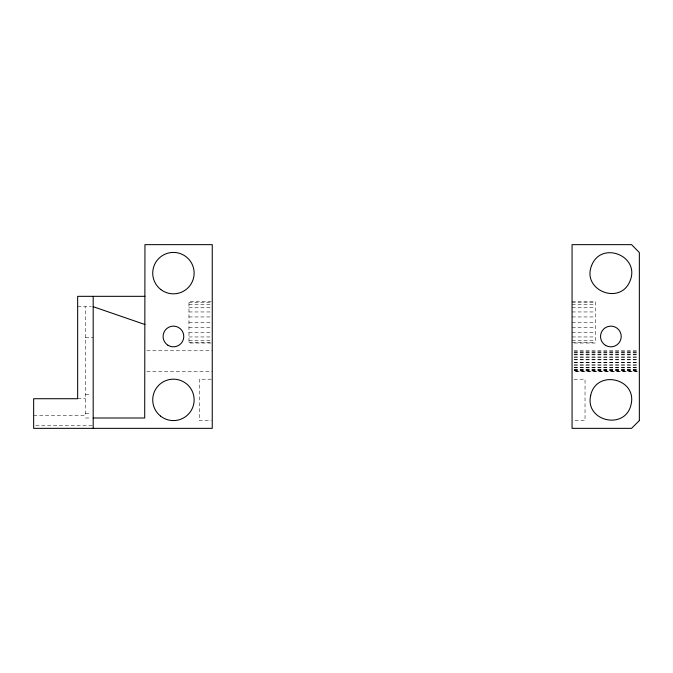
<?xml version="1.0" encoding="UTF-8"?>
<svg xmlns="http://www.w3.org/2000/svg" width="673" height="673" viewBox="0 0 673 673"><rect width="100%" height="100%" fill="white"/><g stroke="black" fill="none" stroke-linecap="round" stroke-linejoin="round"><path stroke-width="0.5" stroke-dasharray="3.37 2.52" d="M211.246 301.597L188.962 301.597L188.962 343.02L211.246 343.02M572.067 301.597L595.344 301.597L595.344 343.02L572.067 343.02M188.962 302.303L211.246 302.303M572.067 302.303L595.344 302.303M188.962 304.373L211.246 304.373M572.067 304.373L595.344 304.373M77.656 306.686L91.242 306.686M188.962 307.662L211.246 307.662M572.067 307.662L595.344 307.662M188.962 311.952L211.246 311.952M572.067 311.952L595.344 311.952M188.962 316.949L211.246 316.949M572.067 316.949L595.344 316.949M188.962 322.308L211.246 322.308M572.067 322.308L595.344 322.308M188.962 327.667L211.246 327.667M572.067 327.667L595.344 327.667M188.962 332.664L211.246 332.664M572.067 332.664L595.344 332.664M188.962 336.954L211.246 336.954M572.067 336.954L595.344 336.954M85.421 337.753L93.185 337.753M188.962 340.244L211.246 340.244M572.067 340.244L595.344 340.244M188.962 342.313L211.246 342.313M572.067 342.313L595.344 342.313M146.781 350.768L212.256 350.768M574.17 350.768L637.23 350.801M574.17 351.432L637.23 351.542M574.17 352.745L637.23 352.753M574.17 352.921L637.23 352.921M574.17 354.637L637.23 354.637M574.17 354.856L637.23 354.856M574.17 356.959L637.23 356.959M574.17 357.22L637.23 357.22M574.17 359.559L637.23 359.559M574.17 359.836L637.23 359.836M574.17 362.259L637.23 362.259M574.17 362.537L637.23 362.537M574.17 364.884L637.23 364.884M574.17 365.136L637.23 365.145M574.17 367.239L637.23 367.239M574.17 367.458L637.23 367.466M574.17 369.174L637.23 369.174M574.17 369.351L637.23 369.351M574.17 370.562L637.23 370.562M574.17 370.663L637.23 370.672M146.781 371.328L212.256 371.328M211.263 379.219L199.317 379.219L199.317 420.532L211.263 420.532M574.061 379.219L585.03 379.219L585.03 420.532L574.061 420.532M85.421 394.698L91.242 394.698M77.656 398.719L85.421 398.719M85.421 413.373L91.242 413.373M33.65 415.409L85.421 415.409L85.421 306.686M85.421 417.992L91.242 417.992M35.736 425.765L92.142 425.765M637.23 371.294L574.17 371.294L637.23 371.328"/><path stroke-width="1.01" d="M144.956 296.33L77.656 296.33L77.656 398.719L33.65 398.719L33.65 428.348L212.256 428.348L212.256 244.652L144.956 244.652L144.703 417.992L93.185 417.992M93.185 306.686L144.956 324.521M93.185 296.33L93.185 428.348M590.684 395.379C584.576 421.559 625.537 430.678 631.106 404.372C637.222 378.192 596.253 369.073 590.684 395.379M591.609 265.541C581.506 290.458 620.556 305.828 630.147 280.708C640.25 255.79 601.199 240.421 591.609 265.541M639.35 420.566L631.585 428.348L572.067 428.348L572.067 244.652L631.585 244.652L639.35 252.552L639.35 420.566M605.7 345.451A10.356 10.356 0 0 0 621.229 336.483A10.356 10.356 0 0 0 605.7 327.515A10.356 10.356 0 0 0 605.7 345.451M160.586 416.124A20.712 20.712 0 0 0 193.925 402.875A20.712 20.712 0 0 0 165.785 380.632A20.712 20.712 0 0 0 160.586 416.124M160.822 289.55A20.712 20.712 0 0 0 193.959 275.829A20.712 20.712 0 0 0 165.508 253.99A20.712 20.712 0 0 0 160.822 289.55M167.905 345.232A10.356 10.356 0 0 0 183.779 336.887A10.356 10.356 0 0 0 168.612 327.314A10.356 10.356 0 0 0 167.905 345.232"/></g></svg>
